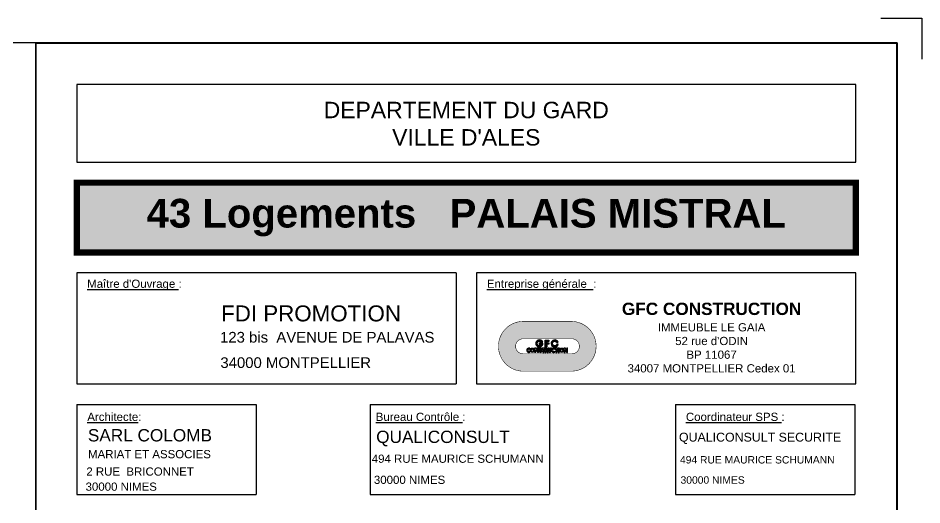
# Model space of a CAD drawing. Extents: x -12912 to 27386, y 1818 to 8189.
# Drawn here: x -11912.3 to -11516.5, y 3818.9 to 4032 of the extents above; entities that cross this region are included whole.
import ezdxf

# ---------------------------------------------------------------- set-up
doc = ezdxf.new("R2010")
doc.units = 0
doc.header["$MEASUREMENT"] = 0
doc.layers.get('0').update_dxf_attribs({"linetype": 'CONTINUOUS'})
doc.layers.add('A-CARTOUCHE', color=7, linetype='CONTINUOUS')
doc.layers.add('POLY-STR-CARTOUCHE', color=7, linetype='CONTINUOUS')
doc.styles.add('ARIAL', font='ARIAL.TTF')

# ---------------------------------------------------------------- blocks, each defined once
blk = doc.blocks.new('gfcconstr')
h = blk.add_hatch(color=20)
h.dxf.hatch_style = 1
h.paths.add_polyline_path([(19.50221094238373, 20.29847057111863), (0, 20.29847057111863, 1), (0, 0), (19.50221094238373, 0, 1)])
h.paths.add_polyline_path([(18.0482509079269, 9.46471082294363), (18.0482509079269, 7.63769081104249), (17.73292149775989, 7.637690811042489), (16.97104235507708, 8.700452951193828), (16.97104235507709, 7.63769081104249), (16.57362545965259, 7.637690811042489), (16.57362545965259, 9.46471082294363), (16.92926453839141, 9.46471082294363), (17.67175086286807, 8.429000155691252), (17.67175086286807, 9.464710822943632)], flags=0)
h.paths.add_polyline_path([(16.47530349860558, 8.537289859896646, -1), (14.67610540089736, 8.537289859896646, -1)], flags=0)
h.paths.add_polyline_path([(16.05538854449029, 8.537289859896646, -1), (15.09602035501265, 8.537289859896646, -1)], flags=0)
h.paths.add_polyline_path([(14.13506195512502, 11.78100486486335), (13.51025909237637, 11.78100486486335, 4.159829722203737), (13.61965528573057, 10.96071184701759), (14.19763793848358, 10.96071184701759, -6.994970413734469)], flags=0)
h.paths.add_polyline_path([(14.54425827925945, 9.464710822943628), (14.54425827925945, 7.637690811042489), (14.13310096389602, 7.637690811042488), (14.13310096389603, 9.46471082294363)], flags=0)
h.paths.add_polyline_path([(13.94346570148844, 9.464710822943632), (13.94346570148844, 9.008603550005773), (13.66544506823436, 9.008603550005772), (13.66544506823436, 7.637690811042488), (13.25428775287071, 7.63769081104249), (13.25428775287071, 9.008603550005773), (12.95668785470309, 9.008603550005773), (12.95668785470309, 9.464710822943626)], flags=0)
h.paths.add_polyline_path([(12.7675073930925, 9.360446507864111), (12.7675073930925, 8.850985969434532, 2.685967139999595), (12.7675073930925, 8.223593750358454), (12.7675073930925, 7.714133211929152, -1.533720707228179)], flags=0)
h.paths.add_polyline_path([(11.43448584026578, 9.46471082294363), (11.43448584026578, 8.289173329699793, -1), (10.13152080295117, 8.289173329699793), (10.13152080295117, 9.46471082294363), (10.57593722976594, 9.464710822943628), (10.57593722976594, 8.289173329699565, 1), (10.99006941345078, 8.289173329699793), (10.99006941345078, 9.46471082294363)], flags=0)
h.paths.add_polyline_path([(10.41473950926547, 12.65958439699091), (10.41473950926547, 12.09448256076143), (9.561212530146802, 12.09448256076143), (9.561212530146802, 11.54046093286092), (10.41473950926547, 11.54046093286092), (10.41473950926547, 11.00728600293541), (9.55119812597866, 11.00728600293541), (9.551198125978658, 9.853990375120475), (8.905414401335747, 9.853990375120476), (8.905414401335747, 12.65958439699091)], flags=0)
h.paths.add_polyline_path([(9.625070920802754, 8.364547732269246), (10.1411390952743, 7.637690811042489), (9.643169511826615, 7.637690811042488), (9.169894292132199, 8.304275936994713), (9.169894292132199, 7.63769081104249), (8.79212877744476, 7.63769081104249), (8.792128777444757, 9.46471082294363), (9.336422774917764, 9.46471082294363, -0.8484433889924335)], flags=0)
h.paths.add_polyline_path([(9.355902382286104, 8.658433594128155), (9.169894292132199, 8.658433594128155), (9.169894292132199, 9.165377113347063), (9.355902382286104, 9.165377113347063, -1)], flags=0)
h.paths.add_polyline_path([(8.588507756341755, 9.46471082294363), (8.588507756341754, 9.008603550005772), (8.310487123087569, 9.008603550005772), (8.310487123087569, 7.637690811042489), (7.899329807724143, 7.637690811042488), (7.899329807724144, 9.008603550005773), (7.601729909556526, 9.008603550005773), (7.601729909556524, 9.464710822943632)], flags=0)
h.paths.add_polyline_path([(7.990541877696273, 11.44242499058817, -16.02630159547673), (7.905379297816353, 11.79734002565647), (7.280576435067701, 11.79734002565647, 4.159829722203737), (7.389972628422129, 10.97704700781082), (6.394415713535182, 10.97704700781082), (6.394415713535182, 11.44242499058816)], flags=0)
h.paths.add_polyline_path([(7.43250392396753, 8.896732474482292), (7.039296212312846, 8.896732474482292, 2.608224817755291), (6.880584365578875, 8.86652979697191), (7.167893627332433, 8.733223342732003, -1.830598740804358), (6.390652644628972, 8.182292392039017), (6.717117021626791, 8.182292392039017, 1.666969519591872), (7.018703771546673, 8.390067875538783), (6.68697204751777, 8.546578425367784, -1.867438991138771)], flags=0)
h.paths.add_polyline_path([(6.186654736809373, 9.46471082294363), (6.186654736809374, 7.63769081104249), (5.871325326642362, 7.63769081104249), (5.109446183959562, 8.700452951193823), (5.109446183959562, 7.637690811042488), (4.712029288535065, 7.637690811042489), (4.712029288535064, 9.46471082294363), (5.067668367274108, 9.46471082294363), (5.810154691750541, 8.429000155691256), (5.81015469175054, 9.46471082294363)], flags=0)
h.paths.add_polyline_path([(4.586294979522854, 8.537289859896646, -1), (2.78709688181464, 8.537289859896646, -1)], flags=0)
h.paths.add_polyline_path([(4.166380025407566, 8.537289859896646, -1), (3.207011835929929, 8.537289859896646, -1)], flags=0)
h.paths.add_polyline_path([(2.659986211506066, 9.360446507864253), (2.659986211506066, 8.850985969434532, 2.685967140001093), (2.659986211506066, 8.223593750358718), (2.659986211506066, 7.714133211929152, -1.533720707227851)], flags=0)
h.paths.add_polyline_path([(19.76305848493826, 13.20544392205079), (-0.1059455799259013, 13.2054439220509, 1), (-0.1059455799259013, 7.093026649067724), (19.76305848493826, 7.093026649067724, 1)], flags=16)
h = blk.add_hatch(color=256)
edge = h.paths.add_edge_path()
edge.add_arc((6.531503185899851, 11.28000069215773), 0.9103574674839928, 34.63047827073899, 340.5620739029166, ccw=False)
edge.add_line((7.280576435067701, 11.79734002565647), (7.905379297816353, 11.79734002565647))
edge.add_arc((6.531503185899965, 11.28000069215796), 1.468051619282968, 20.6340944916797, 366.3521734407193)
edge.add_line((7.990541877696273, 11.44242499058817), (6.394415713535182, 11.44242499058817))
edge.add_line((6.394415713535182, 11.44242499058817), (6.394415713535182, 10.97704700781094))
edge.add_line((6.394415713535182, 10.97704700781082), (7.389972628422129, 10.97704700781082))
blk.add_hatch(color=256).paths.add_polyline_path([(10.41473950926547, 11.00728600293541), (10.41473950926548, 11.54046093286092), (9.561212530146802, 11.54046093286092), (9.561212530146804, 12.09448256076144), (10.41473950926547, 12.09448256076143), (10.41473950926547, 12.65958439699091), (8.905414401335747, 12.65958439699091), (8.905414401335747, 9.853990375120476), (9.551198125978658, 9.853990375120475), (9.55119812597866, 11.00728600293542)])
h = blk.add_hatch(color=256)
edge = h.paths.add_edge_path()
edge.add_line((13.51025909237637, 11.78100486486335), (14.13506195512502, 11.78100486486335))
edge.add_arc((12.7611858432083, 11.26366553136472), 1.46805161928321, 20.63409449167861, 348.0906149051983)
edge.add_line((14.19763793848358, 10.96071184701759), (13.61965528573069, 10.96071184701759))
edge.add_arc((12.7611858432083, 11.26366553136461), 0.9103574674840322, 34.63047827073183, 340.56207390290956, ccw=False)
h = blk.add_hatch(color=124)
edge = h.paths.add_edge_path()
edge.add_arc((3.686695930668861, 8.537289859896646), 0.8995990488541072, 0, 360)
edge = h.paths.add_edge_path(flags=16)
edge.add_arc((3.686695930668861, 8.537289859896646), 0.4796840947388182, 0, 360)
edge = h.paths.add_edge_path()
edge.add_arc((15.57570444975158, 8.537289859896646), 0.8995990488541072, 0, 360)
edge = h.paths.add_edge_path(flags=16)
edge.add_arc((15.57570444975158, 8.537289859896646), 0.4796840947388182, 0, 360)
h.paths.add_polyline_path([(17.67175086286807, 9.464710822943516), (18.0482509079269, 9.464710822943516), (18.0482509079269, 7.637690811042603), (17.73292149775989, 7.637690811042603), (16.97104235507709, 8.700452951193824), (16.97104235507709, 7.637690811042603), (16.57362545965259, 7.637690811042603), (16.57362545965259, 9.464710822943516), (16.92926453839152, 9.464710822943516), (17.67175086286807, 8.429000155691142)])
edge = h.paths.add_edge_path()
edge.add_line((9.169894292132199, 8.3042759369946), (9.6431695118265, 7.637690811042489))
edge.add_line((9.643169511826613, 7.637690811042603), (10.14113909527418, 7.637690811042603))
edge.add_line((10.14113909527418, 7.637690811042603), (9.625070920802614, 8.364547732269443))
edge.add_arc((9.389932336813331, 8.890802410067067), 0.5763975534164933, 294.0758172793644, 455.3266932607395)
edge.add_line((9.336422774917764, 9.464710822943516), (8.792128777444873, 9.464710822943516))
edge.add_line((8.792128777444873, 9.464710822943516), (8.792128777444873, 7.637690811042489))
edge.add_line((8.792128777444873, 7.637690811042603), (9.169894292132199, 7.637690811042603))
edge.add_line((9.169894292132199, 7.637690811042603), (9.169894292132199, 8.304275936994713))
edge = h.paths.add_edge_path(flags=16)
edge.add_arc((9.355902382286217, 8.911905353737666), 0.2534717596095215, 270, 450)
edge.add_line((9.355902382286217, 9.165377113347176), (9.169894292132199, 9.165377113347176))
edge.add_line((9.169894292132199, 9.165377113347176), (9.169894292132199, 8.658433594128155))
edge.add_line((9.169894292132199, 8.658433594128041), (9.355902382286217, 8.658433594128041))
edge = h.paths.add_edge_path()
edge.add_line((6.904597871860574, 8.855387951572538), (7.167893627332433, 8.733223342732003))
edge.add_arc((6.956167337865395, 8.2081995096014), 0.5661078051101776, -177.37702414416026, 68.03726476186898, ccw=False)
edge.add_line((6.390652644628972, 8.18229239203913), (6.717117021626791, 8.18229239203913))
edge.add_arc((6.923338585798206, 8.205725947584256), 0.2075487052592507, 186.4828780908515, 426.838035690555)
edge.add_line((7.004974061872304, 8.396545532797631), (6.68697204751777, 8.546578425367784))
edge.add_arc((6.943141391444556, 8.96990754912099), 0.4948032738226038, -8.504506959409923, 238.82059051928888, ccw=False)
edge.add_line((7.432503923967374, 8.896732474482178), (7.063973262755667, 8.896732474482178))
edge.add_line((7.063973262755667, 8.896732474482178), (7.063973262755667, 8.969907549120876))
edge.add_arc((6.943141391444556, 8.96990754912099), 0.1208318713112155, 0, 251.3984643577258)
h.paths.add_polyline_path([(7.601729909556639, 9.008603550005773), (7.899329807724143, 9.008603550005773), (7.899329807724143, 7.637690811042603), (8.310487123087682, 7.637690811042603), (8.310487123087682, 9.008603550005773), (8.588507756341755, 9.008603550005773), (8.588507756341755, 9.464710822943516), (7.601729909556525, 9.464710822943516)])
edge = h.paths.add_edge_path()
edge.add_line((2.659986211505952, 9.36044650786414), (2.659986211505952, 8.850985969434646))
edge.add_arc((2.2970928640799, 8.537289859896646), 0.4796840947388182, 40.84113842797309, 319.1588615720269)
edge.add_line((2.659986211505952, 8.223593750358646), (2.659986211505952, 7.714133211929152))
edge.add_arc((2.2970928640799, 8.537289859896646), 0.8995990488541072, 66.20943998155639, 293.7905600184435, ccw=False)
h.paths.add_polyline_path([(4.712029288535064, 7.637690811042603), (4.712029288535064, 9.464710822943516), (5.067668367273995, 9.464710822943516), (5.81015469175054, 8.429000155691142), (5.81015469175054, 9.464710822943516), (6.186654736809373, 9.464710822943516), (6.186654736809373, 7.637690811042603), (5.871325326642364, 7.637690811042603), (5.109446183959562, 8.700452951193824), (5.109446183959562, 7.637690811042603)])
h.paths.add_polyline_path([(12.95668785470298, 9.008603550005773), (13.25428775287071, 9.008603550005773), (13.25428775287071, 7.637690811042603), (13.66544506823425, 7.637690811042603), (13.66544506823425, 9.008603550005773), (13.94346570148844, 9.008603550005773), (13.94346570148844, 9.464710822943516), (12.95668785470309, 9.464710822943516)])
edge = h.paths.add_edge_path()
edge.add_line((11.43448584026567, 8.289173329699793), (11.43448584026567, 9.464710822943516))
edge.add_line((11.43448584026567, 9.464710822943516), (10.9900694134509, 9.464710822943516))
edge.add_line((10.9900694134509, 9.464710822943516), (10.9900694134509, 8.289173329699793))
edge.add_arc((10.78300332160848, 8.289173329699793), 0.2070660918424568, -180, 0, ccw=False)
edge.add_line((10.57593722976594, 8.289173329699679), (10.57593722976594, 9.464710822943516))
edge.add_line((10.57593722976594, 9.464710822943516), (10.13152080295129, 9.464710822943516))
edge.add_line((10.13152080295129, 9.464710822943516), (10.13152080295129, 8.289173329699793))
edge.add_arc((10.78300332160848, 8.289173329699793), 0.6514825186572287, 180, 360)
edge = h.paths.add_edge_path()
edge.add_line((12.76750739309261, 9.36044650786414), (12.76750739309261, 8.850985969434646))
edge.add_arc((12.40461404566656, 8.537289859896646), 0.4796840947388182, 40.84113842797309, 319.1588615720269)
edge.add_line((12.76750739309261, 8.223593750358646), (12.76750739309261, 7.714133211929152))
edge.add_arc((12.40461404566656, 8.537289859896646), 0.8995990488541072, 66.20943998155639, 293.7905600184435, ccw=False)
h.paths.add_polyline_path([(14.13310096389591, 9.464710822943516), (14.13310096389591, 7.637690811042603), (14.54425827925945, 7.637690811042603), (14.54425827925945, 9.464710822943516)])
for p, q in [((2.659986211506066, 9.360446507864253), (2.659986211506066, 8.850985969434532)), ((2.659986211506066, 8.223593750358646), (2.659986211506066, 7.714133211929152)), ((4.712029288535064, 7.637690811042489), (4.712029288535064, 9.46471082294363)), ((4.712029288535064, 9.46471082294363), (5.067668367274109, 9.46471082294363)), ((5.109446183959562, 7.637690811042489), (4.712029288535064, 7.637690811042489)), ((5.067668367274109, 9.46471082294363), (5.81015469175054, 8.429000155691256)), ((5.109446183959562, 8.700452951193824), (5.871325326642364, 7.637690811042489)), ((5.109446183959562, 7.637690811042489), (5.109446183959562, 8.700452951193824)), ((5.81015469175054, 9.46471082294363), (5.81015469175054, 8.429000155691256)), ((5.81015469175054, 9.46471082294363), (6.186654736809373, 9.46471082294363)), ((6.186654736809373, 7.637690811042489), (5.871325326642364, 7.637690811042489)), ((6.186654736809373, 7.637690811042489), (6.186654736809373, 9.46471082294363)), ((6.717117021626791, 8.182292392039017), (6.390652644628972, 8.182292392039017)), ((6.68697204751777, 8.546578425367784), (7.00497406187219, 8.396545532797631)), ((6.90459787186046, 8.855387951572538), (7.167893627332433, 8.733223342732003)), ((7.063973262755553, 8.96990754912099), (7.063973262755553, 8.896732474482292)), ((7.432503923967374, 8.896732474482292), (7.063973262755553, 8.896732474482292)), ((7.601729909556525, 9.46471082294363), (8.588507756341755, 9.46471082294363)), ((7.601729909556525, 9.46471082294363), (7.601729909556525, 9.008603550005773)), ((7.601729909556752, 9.008603550005773), (7.899329807724143, 9.008603550005773)), ((7.899329807724143, 9.008603550005773), (7.899329807724143, 7.637690811042489)), ((7.899329807724143, 7.637690811042489), (8.310487123087569, 7.637690811042489)), ((8.310487123087569, 9.008603550005773), (8.588507756341755, 9.008603550005773)), ((8.310487123087569, 9.008603550005773), (8.310487123087569, 7.637690811042489)), ((8.588507756341755, 9.46471082294363), (8.588507756341755, 9.008603550005773)), ((8.79212877744476, 9.46471082294363), (8.79212877744476, 7.637690811042489)), ((8.79212877744476, 9.46471082294363), (9.336422774917764, 9.46471082294363)), ((8.79212877744476, 7.637690811042489), (9.169894292132199, 7.637690811042489)), ((9.169894292132199, 8.658433594128155), (9.169894292132199, 9.165377113347063)), ((9.355902382286104, 9.165377113347063), (9.169894292132199, 9.165377113347063)), ((9.355902382286104, 8.658433594128155), (9.169894292132199, 8.658433594128155)), ((9.169894292132199, 7.637690811042489), (9.169894292132199, 8.304275936994713)), ((9.169894292132199, 8.304275936994713), (9.643169511826613, 7.637690811042489)), ((9.625070920802614, 8.364547732269443), (10.1411390952743, 7.637690811042489)), ((9.643169511826613, 7.637690811042489), (10.1411390952743, 7.637690811042489)), ((10.13152080295117, 9.46471082294363), (10.57593722976594, 9.46471082294363)), ((10.13152080295117, 8.289173329699793), (10.13152080295117, 9.46471082294363)), ((10.57593722976594, 9.46471082294363), (10.57593722976594, 8.289173329699565)), ((10.99006941345078, 9.46471082294363), (11.43448584026578, 9.46471082294363)), ((10.99006941345078, 9.46471082294363), (10.99006941345078, 8.289173329699793)), ((11.43448584026578, 8.289173329699793), (11.43448584026578, 9.46471082294363)), ((12.7675073930925, 9.360446507864253), (12.7675073930925, 8.850985969434532)), ((12.7675073930925, 8.223593750358646), (12.7675073930925, 7.714133211929152)), ((12.95668785470309, 9.46471082294363), (12.95668785470309, 9.008603550005773)), ((12.95668785470309, 9.46471082294363), (13.94346570148844, 9.46471082294363)), ((12.95668785470309, 9.008603550005773), (13.25428775287071, 9.008603550005773)), ((13.25428775287071, 9.008603550005773), (13.25428775287071, 7.637690811042489)), ((13.25428775287071, 7.637690811042489), (13.66544506823436, 7.637690811042489)), ((13.66544506823436, 9.008603550005773), (13.94346570148844, 9.008603550005773)), ((13.66544506823436, 9.008603550005773), (13.66544506823436, 7.637690811042489)), ((13.94346570148844, 9.46471082294363), (13.94346570148844, 9.008603550005773)), ((14.13310096389603, 9.46471082294363), (14.13310096389603, 7.637690811042489)), ((14.13310096389603, 9.46471082294363), (14.54425827925945, 9.46471082294363)), ((14.13310096389603, 7.637690811042489), (14.54425827925945, 7.637690811042489)), ((14.54425827925945, 9.46471082294363), (14.54425827925945, 7.637690811042489)), ((16.57362545965259, 7.637690811042489), (16.57362545965259, 9.46471082294363)), ((16.57362545965259, 9.46471082294363), (16.92926453839141, 9.46471082294363)), ((16.57362545965259, 7.637690811042489), (16.97104235507709, 7.637690811042489)), ((16.92926453839141, 9.46471082294363), (17.67175086286807, 8.429000155691256)), ((16.97104235507709, 8.700452951193824), (17.73292149775989, 7.637690811042489)), ((16.97104235507709, 7.637690811042489), (16.97104235507709, 8.700452951193824)), ((17.67175086286807, 9.46471082294363), (17.67175086286807, 8.429000155691256)), ((17.67175086286807, 9.46471082294363), (18.0482509079269, 9.46471082294363)), ((17.73292149775989, 7.637690811042489), (18.0482509079269, 7.637690811042489)), ((18.0482509079269, 7.637690811042489), (18.0482509079269, 9.46471082294363))]:
    blk.add_line(p, q)
at = {"color": 7, "const_width": 0.2080957147717786}
blk.add_lwpolyline([(0, 0, -0.9999999999999999), (0, 20.29847057111863), (19.50221094238373, 20.29847057111863, -0.9999999999999999), (19.50221094238373, 0)], format="xyb", close=True, dxfattribs=at)
at = {"const_width": 0.2080957147717786}
for points in [[(-0.1059455799259013, 13.2054439220509, 0.9999999999999999), (-0.1059455799259013, 7.093026649067724, 0.9999999999999999)], [(19.76305848493826, 7.093026649067724, 0.9999999999999999), (19.76305848493826, 13.2054439220509, 0.9999999999999999)]]:
    blk.add_lwpolyline(points, format="xyb", dxfattribs=at)
at = {"color": 7, "const_width": 0.2080957147717786}
for points in [[(-0.1059455799259013, 13.2054439220509), (19.76305848493826, 13.20544392205079)], [(19.76305848493826, 7.093026649067724), (-0.1059455799259013, 7.093026649067724)]]:
    blk.add_lwpolyline(points, dxfattribs=at)
at = {"color": 7}
for points in [[(7.389972628422129, 10.97704700781082, -4.159829722203737), (7.280576435067701, 11.79734002565647), (7.905379297816353, 11.79734002565647, 16.02630159547673), (7.990541877696273, 11.44242499058817), (6.394415713535182, 11.44242499058817), (6.394415713535182, 10.97704700781082)], [(13.51025909237637, 11.78100486486335), (14.13506195512502, 11.78100486486335, 6.994970413734475), (14.19763793848358, 10.96071184701759), (13.61965528573057, 10.96071184701759, -4.159829722203737)]]:
    blk.add_lwpolyline(points, format="xyb", close=True, dxfattribs=at)
blk.add_lwpolyline([(8.905414401335747, 9.853620216042145), (8.905414401335747, 12.65958439699091), (10.41473950926547, 12.65958439699091), (10.41473950926547, 12.09448256076143), (9.561212530146804, 12.09448256076143), (9.561212530146804, 11.54046093286092), (10.41473950926547, 11.54046093286092), (10.41473950926547, 11.00728600293542), (9.551198125978658, 11.00728600293542), (9.551198125978658, 9.853990375120475), (8.905414401335747, 9.853990375120475)], dxfattribs=at)
for centre, radius in [((3.686695930668748, 8.537289859896646), 0.8995990488541072), ((3.686695930668748, 8.537289859896646), 0.4796840947388182), ((15.57570444975147, 8.537289859896646), 0.8995990488541072), ((15.57570444975147, 8.537289859896646), 0.4796840947388182)]:
    blk.add_circle(centre, radius)
for centre, radius, start, end in [((2.2970928640799, 8.537289859896646), 0.8995990488541072, 66.20943998155514, 293.7905600184448), ((2.2970928640799, 8.537289859896646), 0.4796840947388182, 40.84113842797348, 319.1588615720265), ((6.956167337865281, 8.208199509601286), 0.5661078051101776, 182.6229758558371, 68.0372647618698), ((6.943141391444669, 8.96990754912099), 0.4948032738226038, 351.4954930405894, 238.8205905192885), ((6.923338585798206, 8.20572594758437), 0.2075487052592507, 186.4828780908488, 66.83803569055604), ((6.943141391444669, 8.96990754912099), 0.1208318713112155, 0, 251.3984643577236), ((9.389932336813331, 8.890802410066954), 0.5763975534164933, 294.0758172793643, 95.32669326073908), ((9.355902382286104, 8.91190535373778), 0.2534717596095215, 270, 90), ((10.78300332160848, 8.289173329699793), 0.6514825186572287, 180, 0), ((10.78300332160848, 8.289173329699793), 0.2070660918424568, 180, 0), ((12.40461404566656, 8.537289859896646), 0.8995990488541072, 66.20943998155514, 293.7905600184448), ((12.40461404566656, 8.537289859896646), 0.4796840947388182, 40.84113842797348, 319.1588615720265)]:
    blk.add_arc(centre, radius, start, end)

msp = doc.modelspace()

# ---------------------------------------------------------------- hatches: boundary and pattern name
msp.add_hatch(color=253).paths.add_polyline_path([(-11886.56364627695, 3959.899374318891), (-11545.4894937278, 3959.899374318891), (-11545.4894937278, 3929.382213301142), (-11886.56364627695, 3929.382213301142)])

# ---------------------------------------------------------------- linework, layer by layer
for p, q in [((-11534.48659912974, 4031.967912155436), (-11516.52405940497, 4031.967912155436)), ((-11516.52405940497, 4031.967912155436), (-11516.52405940497, 4014.005372430605)), ((-11516.52405940497, 4031.967912155436), (-11516.52405940497, 4014.005372430605)), ((-11516.52405940497, 4031.967912155436), (-11516.52405940497, 4014.005372430605)), ((-11516.52405940497, 4031.967912155436), (-11516.52405940497, 4014.005372430605)), ((-11516.52405940497, 4031.967912155436), (-11516.52405940497, 4014.005372430605)), ((-11516.52405940497, 4031.967912155436), (-11516.52405940497, 4014.005372430605)), ((-11516.52405940497, 4031.967912155436), (-11516.52405940497, 4014.005372430605)), ((-11516.52405940497, 4031.967912155436), (-11516.52405940497, 4014.005372430605)), ((-11516.52405940497, 4031.967912155436), (-11516.52405940497, 4014.005372430605)), ((-11516.52405940497, 4031.967912155436), (-11516.52405940497, 4014.005372430605))]:
    msp.add_line(p, q)
at = {"color": 0}
for p, q in [((-11720.51438779873, 3920.406577707734), (-11720.51438779873, 3871.860165516322)), ((-11711.53875220567, 3920.406577707734), (-11711.53875220567, 3871.860165516322)), ((-11886.56364627695, 3871.860165516322), (-11720.51438779873, 3871.860165516322)), ((-11711.53875220567, 3871.860165516322), (-11545.4894937278, 3871.860165516322)), ((-11886.56364627695, 3862.884529922914), (-11808.0268348346, 3862.884529922914)), ((-11808.0268348346, 3862.884529922914), (-11808.0268348346, 3823.391733311757)), ((-11758.13871209999, 3862.884529922914), (-11758.13871209999, 3823.391733311757)), ((-11758.13871209999, 3862.884529922914), (-11679.60190065741, 3862.884529922914)), ((-11679.60190065741, 3862.884529922914), (-11679.60190065741, 3823.391733311757)), ((-11624.40152388054, 3862.884529922914), (-11624.40152388054, 3823.391733311757)), ((-11624.40152388054, 3862.884529922914), (-11545.86471243831, 3862.884529922914)), ((-11545.86471243831, 3862.884529922914), (-11545.86471243831, 3823.391733311757)), ((-11886.56364627695, 3823.391733311757), (-11808.0268348346, 3823.391733311757)), ((-11758.13871209999, 3823.391733311757), (-11679.60190065741, 3823.391733311757)), ((-11624.40152388054, 3823.391733311757), (-11545.86471243831, 3823.391733311757))]:
    msp.add_line(p, q, dxfattribs=at)
msp.add_lwpolyline([(-11527.53822254098, 3487.702962118608), (-11527.53822254098, 4020.855716366495), (-11904.51491746341, 4020.855716366495), (-11904.51491746341, 3487.702962118608)], close=True, dxfattribs=at)
for points in [[(-11720.51438779873, 4002.90444517968), (-11886.56364627695, 4002.90444517968), (-11886.56364627695, 3968.875009912299), (-11720.51438779873, 3968.875009912299)], [(-11886.56364627695, 3968.875009912299), (-11545.4894937278, 3968.875009912299), (-11545.4894937278, 4002.90444517968), (-11886.56364627695, 4002.90444517968)], [(-11720.51438779873, 3920.406577707734), (-11886.56364627695, 3920.406577707734), (-11886.56364627695, 3871.860165516322)], [(-11545.4894937278, 3871.860165516322), (-11545.4894937278, 3920.406577707734), (-11711.53875220567, 3920.406577707734)], [(-11886.56364627695, 3862.884529922914), (-11886.56364627695, 3823.391733311757)]]:
    msp.add_lwpolyline(points, dxfattribs=at)
at = {"color": 0, "const_width": 2.6926906780185}
msp.add_lwpolyline([(-11886.56364627695, 3959.899374318891), (-11545.4894937278, 3959.899374318891), (-11545.4894937278, 3929.382213301142), (-11886.56364627695, 3929.382213301142)], close=True, dxfattribs=at)
at = {"layer": 'POLY-STR-CARTOUCHE'}
for p, q in [((-11527.30158323981, 4021.190388320189), (-11904.51491746341, 4021.190388320363)), ((-11904.51491746341, 4021.190388320363), (-11904.51491746341, 3487.702962118608)), ((-11904.51491746341, 4021.190388320538), (-11527.30158323981, 4021.190388320363)), ((-11904.51491746341, 3487.702962118608), (-11904.51491746341, 4021.190388320538)), ((-11527.30158323981, 3487.702962118608), (-11527.30158323981, 4021.190388320363)), ((-11527.30158323981, 4021.190388320538), (-11527.30158323981, 3487.702962118608))]:
    msp.add_line(p, q, dxfattribs=at)
msp.add_lwpolyline([(-11904.51491746341, 4021.190388320654), (-12281.72825168667, 4021.190388320654), (-12281.72825168667, 3487.702962118608), (-11904.51491746341, 3487.702962118608)], close=True, dxfattribs=at)

# ---------------------------------------------------------------- block references
at = {"xscale": 1.07483595260419, "yscale": 1.074835952196736, "zscale": 1.074835952563289}
msp.add_blockref('gfcconstr', (-11691.03780880279, 3877.425140868116), dxfattribs=at)

# ---------------------------------------------------------------- texts
at = {"color": 0, "style": 'ARIAL'}
for s, insert, char_height, width, attachment_point in [("{\\fArial|b0|i0|c186|p34;DEPARTEMENT D}U GARD\\PVILLE D'ALES", (-11716.02657000173, 3985.704894726281), 7.180508474716, 312.8285453874434, 5), ('{\\fArial|b1|i0|c0|p34;43 Logements   PALAIS MISTRAL}', (-11716.02657000173, 3944.64079381054), 12.565889830753, 312.8285453874434, 5), ("{\\LMaître d'Ouvrage }:", (-11882.0262493738, 3915.170798673702), 3.590254237358, 64.69961258600478, 4), ('{\\fArial|b0|i0|c186|p34;\\LEntreprise générale  \\l:}', (-11707.0013553024, 3915.170798673702), 3.590254237358, 124.0447646495885, 4), ("{\\fArial|b1|i0|c0|p34;\\H1.5x;GFC CONSTRUCTION\\P}IMMEUBLE LE GAIA\\P52 rue d'ODIN\\PBP 11067\\P34007 MONTPELLIER Cedex 01", (-11608.61868831189, 3892.121693339373), 3.590254237358, 107.828293891619, 5), ('{\\LArchitecte\\fArial|b0|i0|c161|p34;\\l:}', (-11881.9584910312, 3857.431740579137), 3.590254237358, 64.69961258600478, 4), ('{\\LBureau Contrôle }:', (-11755.66116880637, 3857.431740579137), 3.590254237358, 64.69961258600478, 4), ('{\\LCoordinateur SPS }:', (-11619.86412697774, 3857.431740579137), 3.590254237358, 64.69961258600478, 4)]:
    msp.add_mtext(s, dxfattribs=dict(at, insert=insert, char_height=char_height, width=width, attachment_point=attachment_point))
at = {"layer": 'A-CARTOUCHE', "color": 0, "attachment_point": 5, "style": 'ARIAL'}
for s, insert, char_height, width in [('{\\H1.5x;FDI PROMOTION\\fArial|b1|i0|c0|p34; }', (-11784.00262391707, 3902.671636357438), 4.667330508565399, 99.09979512269109), ('123 bis  AVENUE DE PALAVAS{\\fArial|b1|i0|c0|p34; }', (-11776.90697030525, 3892.258324338472), 4.667330508565399, 99.09979512269109), ('34000 MONTPELLIER{\\fArial|b1|i0|c0|p34; }', (-11790.71883082041, 3881.138158644317), 4.667330508565399, 99.09979512269109), ('{\\H1.5x;SARL COLOMB\\fArial|b0|i0|c161|p34; \\fArial|b1|i0|c0|p34; }', (-11854.5484583911, 3849.349493192625), 3.590254237358, 76.23061163283933), ('{\\H1.5x;QUALICONSULT\\fArial|b0|i0|c161|p34; \\fArial|b1|i0|c0|p34; }', (-11726.21415788704, 3847.956938559713), 3.590254237358, 76.23061163283933), ('{\\H1.5x;QUALICONSULT\\fArial|b0|i0|c161|p34; \\fArial|b0|i0|c0|p34;SECURITE\\fArial|b1|i0|c0|p34; }', (-11587.39257349866, 3848.027842575975), 2.58498305089776, 75.32506611450071), ('MARIAT ET ASSOCIES{\\fArial|b0|i0|c161|p34; \\fArial|b1|i0|c0|p34; }', (-11854.75173342077, 3841.09992903925), 3.590254237358, 76.23061163283933), ('494 RUE MAURICE SCHUMANN{\\fArial|b1|i0|c0|p34; }', (-11719.79066702898, 3839.108047095884), 3.590254237358, 76.23061163283933), ('494 RUE MAURICE SCHUMANN{\\fArial|b1|i0|c0|p34; }', (-11588.61139087833, 3838.62841151841), 3.2312288136222, 68.6075504695554), ('2 RUE  BRICONNET', (-11858.85788896924, 3833.484946743643), 3.590254237358, 76.23061163283933), ('30000 NIMES', (-11740.86351151473, 3829.865757051739), 3.590254237358, 76.23061163283933), ('30000 NIMES', (-11608.16509332752, 3829.784176354122), 3.2312288136222, 68.6075504695554), ('30000 NIMES', (-11867.11085507297, 3826.877934138291), 3.590254237358, 76.23061163283933)]:
    msp.add_mtext(s, dxfattribs=dict(at, insert=insert, char_height=char_height, width=width))

doc.saveas('drawing.dxf')
